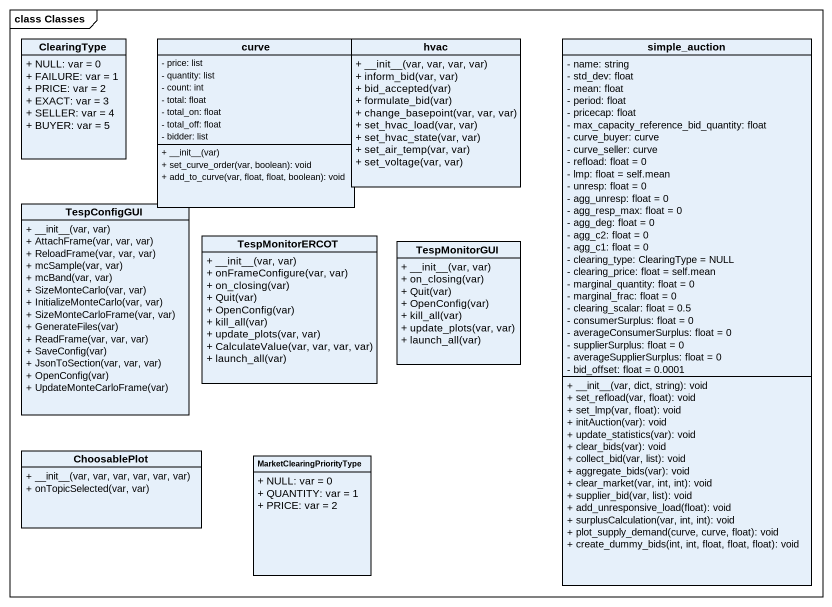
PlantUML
@startuml
mainframe class Classes
hide circle
hide empty members
skinparam classAttributeIconSize 0
class ClearingType {
  + NULL: var = 0
  + FAILURE: var = 1
  + PRICE: var = 2
  + EXACT: var = 3
  + SELLER: var = 4
  + BUYER: var = 5
}
class curve {
  - price: list
  - quantity: list
  - count: int
  - total: float
  - total_on: float
  - total_off: float
  - bidder: list
  + ~__init~__(var)
  + set_curve_order(var, boolean): void
  + add_to_curve(var, float, float, boolean): void
}
class hvac {
  + ~__init~__(var, var, var, var)
  + inform_bid(var, var)
  + bid_accepted(var)
  + formulate_bid(var)
  + change_basepoint(var, var, var)
  + set_hvac_load(var, var)
  + set_hvac_state(var, var)
  + set_air_temp(var, var)
  + set_voltage(var, var)
}
class simple_auction {
  - name: string
  - std_dev: float
  - mean: float
  - period: float
  - pricecap: float
  - max_capacity_reference_bid_quantity: float
  - curve_buyer: curve
  - curve_seller: curve
  - refload: float = 0
  - lmp: float = self.mean
  - unresp: float = 0
  - agg_unresp: float = 0
  - agg_resp_max: float = 0
  - agg_deg: float = 0
  - agg_c2: float = 0
  - agg_c1: float = 0
  - clearing_type: ClearingType = NULL
  - clearing_price: float = self.mean
  - marginal_quantity: float = 0
  - marginal_frac: float = 0
  - clearing_scalar: float = 0.5
  - consumerSurplus: float = 0
  - averageConsumerSurplus: float = 0
  - supplierSurplus: float = 0
  - averageSupplierSurplus: float = 0
  - bid_offset: float = 0.0001
  + ~__init~__(var, dict, string): void
  + set_refload(var, float): void
  + set_lmp(var, float): void
  + initAuction(var): void
  + update_statistics(var): void
  + clear_bids(var): void
  + collect_bid(var, list): void
  + aggregate_bids(var): void
  + clear_market(var, int, int): void
  + supplier_bid(var, list): void
  + add_unresponsive_load(float): void
  + surplusCalculation(var, int, int): void
  + plot_supply_demand(curve, curve, float): void
  + create_dummy_bids(int, int, float, float, float): void
}
class TespConfigGUI {
  + ~__init~__(var, var)
  + AttachFrame(var, var, var)
  + ReloadFrame(var, var, var)
  + mcSample(var, var)
  + mcBand(var, var)
  + SizeMonteCarlo(var, var)
  + InitializeMonteCarlo(var, var)
  + SizeMonteCarloFrame(var, var)
  + GenerateFiles(var)
  + ReadFrame(var, var, var)
  + SaveConfig(var)
  + JsonToSection(var, var, var)
  + OpenConfig(var)
  + UpdateMonteCarloFrame(var)
}
class TespMonitorERCOT {
  + ~__init~__(var, var)
  + onFrameConfigure(var, var)
  + on_closing(var)
  + Quit(var)
  + OpenConfig(var)
  + kill_all(var)
  + update_plots(var, var)
  + CalculateValue(var, var, var, var)
  + launch_all(var)
}
class TespMonitorGUI {
  + ~__init~__(var, var)
  + on_closing(var)
  + Quit(var)
  + OpenConfig(var)
  + kill_all(var)
  + update_plots(var, var)
  + launch_all(var)
}
class ChoosablePlot {
  + ~__init~__(var, var, var, var, var, var)
  + onTopicSelected(var, var)
}
class MarketClearingPriorityType {
  + NULL: var = 0
  + QUANTITY: var = 1
  + PRICE: var = 2
}
@enduml
